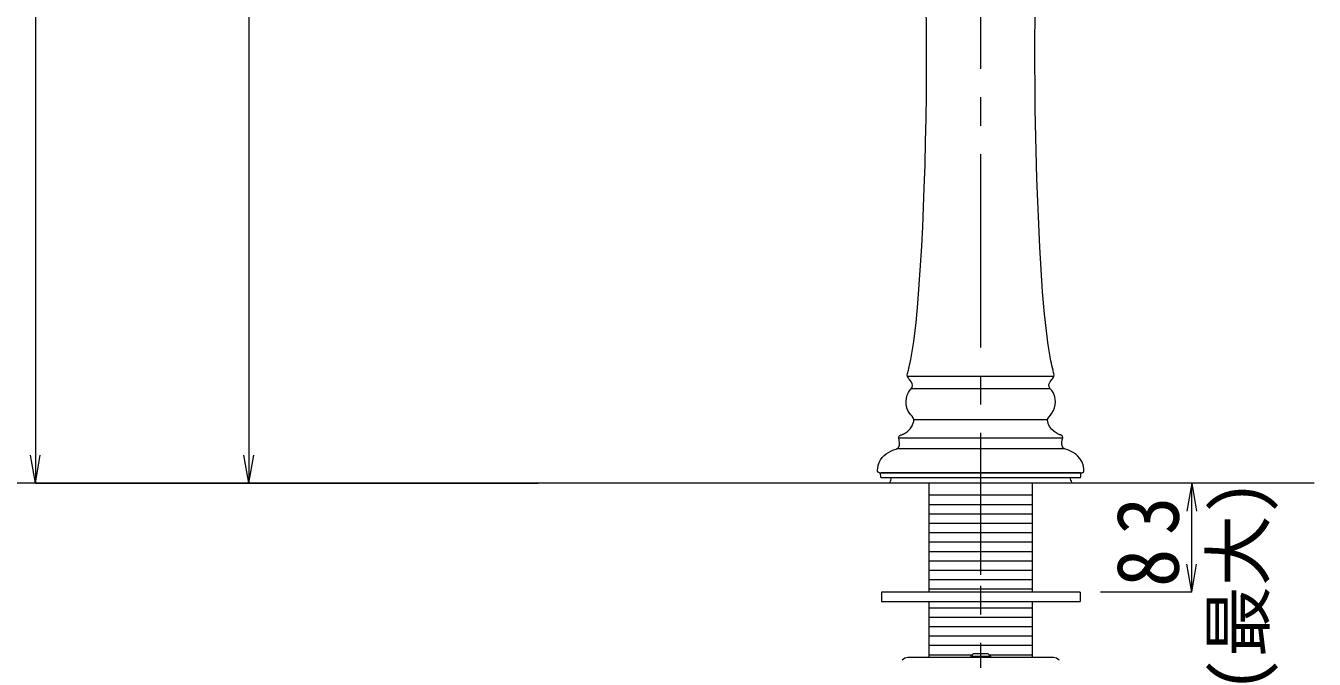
# Model space of a CAD drawing. Units: millimetres, scale not verified. Extents: x -1392 to 1350, y -947 to 991.
# Drawn here: x -48.6 to 404.7, y -247.8 to -25 of the extents above; entities that cross this region are included whole.
import ezdxf
from ezdxf.enums import TextEntityAlignment as Align

# ---------------------------------------------------------------- set-up
doc = ezdxf.new("R2010")
doc.units = ezdxf.units.MM
doc.header["$LTSCALE"] = 10
doc.linetypes.add('CHAIN1', pattern=[8, 5, -1, 1, -1])
for name, color, linetype, lineweight in [('0-0_0', 7, 'Continuous', 5), ('0-2_躯体', 7, 'Continuous', 5), ('0-8_KT_0', 7, 'Continuous', 5)]:
    doc.layers.add(name, color=color, linetype=linetype, lineweight=lineweight)
doc.styles.add('ＭＳ ゴシック', font='')
doc.styles.get('ＭＳ ゴシック').set_extended_font_data('MS Gothic')

msp = doc.modelspace()

# ---------------------------------------------------------------- linework, layer by layer
at = {"layer": '0-0_0', "linetype": 'CHAIN1'}
for p, q in [((287.34, -218.12), (287.34, -120.12)), ((287.34, -451.98), (287.34, -218.12))]:
    msp.add_line(p, q, dxfattribs=at)
msp.add_lwpolyline([(287.34, -120.12), (287.34, -22.12), (287.34, 75.88)], dxfattribs=at)
at = {"layer": '0-0_0'}
for points in [[(312.83, -148.74), (313.08, -148.32), (313.19, -147.89), (313.18, -147.84), (313.17, -147.78), (313.17, -147.73), (313.16, -147.68), (313.06, -147.28), (312.96, -146.88), (312.86, -146.48), (312.77, -146.08), (312.58, -145.26), (312.4, -144.45), (312.22, -143.63), (312.04, -142.82), (311.63, -140.69), (311.27, -138.55), (310.95, -136.41), (310.66, -134.26), (309.8, -126.42), (309.12, -118.56), (308.57, -110.69), (308.12, -102.82), (307.06, -78.63), (306.5, -54.41), (306.4, -30.19), (306.73, -5.97)], [(262.1, -145.28), (262.19, -144.87), (262.29, -144.47), (262.74, -142.37), (263.13, -140.26), (263.47, -138.14), (263.77, -136.01), (264.57, -129.34), (265.21, -122.65), (265.74, -115.95), (266.18, -109.25), (266.58, -102.44), (266.92, -95.63), (267.22, -88.82), (267.48, -82), (267.74, -73.85), (267.95, -65.7), (268.11, -57.54), (268.21, -49.38), (268.27, -38.53), (268.25, -27.68), (268.14, -16.82)], [(263.27, -165.62), (263.71, -164.36), (263.76, -164.14), (263.78, -163.93), (263.79, -163.72), (263.79, -163.5), (263.6, -162.84), (263.2, -162.28), (262.72, -161.77), (262.28, -161.24), (261.84, -160.5), (261.5, -159.72), (261.25, -158.9), (261.11, -158.06), (261.07, -157), (261.18, -155.94), (261.46, -154.92), (261.89, -153.95), (262.31, -153.35), (262.78, -152.76), (263.18, -152.14), (263.34, -151.43), (263.25, -150.87), (262.99, -150.35), (262.66, -149.87), (262.34, -149.42), (262.1, -149.09), (261.82, -148.72), (261.6, -148.32), (261.48, -147.89), (261.49, -147.83), (261.5, -147.76), (261.51, -147.7), (261.51, -147.68), (261.61, -147.28), (261.71, -146.88), (261.81, -146.48), (261.9, -146.08), (262, -145.68), (262.1, -145.28)], [(313.05, -148.36), (300.19, -148.36), (287.34, -148.36), (274.48, -148.36), (261.63, -148.36)], [(316.07, -169.34), (315.94, -169.18), (315.7, -169.02), (315.4, -168.89), (315.11, -168.79), (314.88, -168.71), (314.71, -168.63), (314.54, -168.55), (314.36, -168.47), (314.19, -168.38), (313.16, -167.72), (312.29, -166.9), (311.59, -165.93), (311.09, -164.81), (311.02, -164.59), (310.96, -164.37), (310.92, -164.15), (310.89, -163.92), (310.99, -163.11), (311.36, -162.47), (311.88, -161.88), (312.4, -161.24), (312.92, -160.31), (313.31, -159.31), (313.54, -158.26), (313.61, -157.2), (313.55, -156.36), (313.39, -155.53), (313.14, -154.72), (312.78, -153.95), (312.33, -153.3), (311.81, -152.66), (311.43, -151.97), (311.34, -151.18), (311.49, -150.7), (311.75, -150.24), (312.05, -149.81), (312.33, -149.42), (312.55, -149.12), (312.83, -148.74)], [(262.91, -152.55), (269.02, -152.55), (275.12, -152.55), (281.23, -152.55), (287.34, -152.55)], [(287.34, -152.55), (293.44, -152.55), (299.55, -152.55), (305.66, -152.55), (311.76, -152.55)], [(251.75, -182.16), (251.27, -182.02), (251.07, -181.67), (251.05, -181.19), (251.1, -180.68), (251.28, -179.63), (251.61, -178.62), (252.08, -177.66), (252.7, -176.79), (253.34, -176.11), (254.06, -175.52), (254.84, -175), (255.66, -174.57), (255.91, -174.46), (256.16, -174.36), (256.4, -174.25), (256.65, -174.15), (257.12, -173.99), (257.6, -173.83), (258.05, -173.61), (258.44, -173.28), (258.8, -172.51), (258.82, -171.64), (258.65, -170.75), (258.48, -169.94), (258.46, -169.73), (258.51, -169.53), (258.6, -169.34), (258.74, -169.18), (258.98, -169.02), (259.27, -168.89), (259.56, -168.79), (259.8, -168.71), (259.97, -168.63), (260.14, -168.55), (260.31, -168.47), (260.48, -168.38), (261.59, -167.65), (262.54, -166.72), (263.27, -165.62)], [(263.79, -163.5), (275.56, -163.5), (287.34, -163.5), (299.11, -163.5), (310.88, -163.5)], [(251.61, -182.16), (252.16, -182.16), (252.71, -182.16), (253.26, -182.16), (253.81, -182.16), (270.57, -182.16), (287.34, -182.16), (304.1, -182.16), (320.86, -182.16), (321.41, -182.16), (321.96, -182.16), (322.51, -182.16), (323.06, -182.16), (323.18, -182.14), (323.3, -182.1), (323.41, -182.04), (323.5, -181.95), (323.62, -181.65), (323.64, -181.29), (323.61, -180.94), (323.57, -180.68), (323.33, -179.42), (322.88, -178.23), (322.23, -177.13), (321.39, -176.17), (320.63, -175.53), (319.81, -175), (318.93, -174.54), (318.02, -174.15), (317.47, -173.96), (316.93, -173.76), (316.44, -173.48), (316.06, -173.04), (315.83, -172.3), (315.87, -171.47), (316.04, -170.65), (316.2, -169.94), (316.21, -169.73), (316.16, -169.53), (316.07, -169.34)], [(258.48, -169.94), (272.91, -169.94), (287.34, -169.94), (301.77, -169.94), (316.2, -169.94)], [(316.97, -173.78), (302.15, -173.78), (287.34, -173.78), (272.52, -173.78), (257.7, -173.78)], [(322.59, -182.38), (322.55, -182.29), (322.49, -182.22), (322.41, -182.17), (322.31, -182.16), (321.76, -182.16), (321.21, -182.16), (320.66, -182.16), (320.11, -182.16), (303.72, -182.16), (287.34, -182.16), (270.95, -182.16), (254.57, -182.16), (254.02, -182.16), (253.47, -182.16), (252.91, -182.16), (252.36, -182.16), (252.08, -182.38), (252.01, -182.82), (252.05, -183.28), (252.09, -183.56)], [(252.09, -183.62), (252.13, -183.71), (252.19, -183.78), (252.27, -183.82), (252.37, -183.84), (252.92, -183.84), (253.47, -183.84), (254.03, -183.84), (254.58, -183.84), (270.96, -183.84), (287.34, -183.84), (303.71, -183.84), (320.09, -183.84), (320.65, -183.84), (321.2, -183.84), (321.75, -183.84), (322.3, -183.84), (322.39, -183.82), (322.48, -183.78), (322.55, -183.71), (322.58, -183.62), (322.58, -183.61), (322.58, -183.59), (322.58, -183.58), (322.58, -183.56), (322.58, -183.28), (322.58, -183), (322.59, -182.72), (322.59, -182.44)], [(318.73, -183.84), (318.86, -184.28), (318.98, -184.73), (319.1, -185.18), (319.22, -185.62), (319.22, -185.68), (319.19, -185.74), (319.13, -185.78), (319.08, -185.8), (318.53, -185.8), (317.98, -185.8), (317.42, -185.8), (316.87, -185.8), (302.1, -185.8), (287.34, -185.8), (272.57, -185.8), (257.8, -185.8), (257.25, -185.8), (256.7, -185.8), (256.14, -185.8), (255.59, -185.8), (255.54, -185.78), (255.49, -185.74), (255.45, -185.68), (255.45, -185.62), (255.57, -185.18), (255.69, -184.73), (255.81, -184.28), (255.94, -183.84)], [(269.06, -185.8), (269.06, -195.38), (269.06, -204.96), (269.06, -214.54), (269.06, -224.13)], [(305.6, -224.13), (305.6, -214.54), (305.6, -204.96), (305.6, -195.38), (305.6, -185.8)], [(305.61, -224.13), (305.61, -214.54), (305.61, -204.96), (305.61, -195.38), (305.61, -185.8)], [(269.06, -189.99), (278.2, -189.99), (287.34, -189.99), (296.47, -189.99), (305.61, -189.99)], [(269.06, -193.3), (278.2, -193.3), (287.34, -193.3), (296.47, -193.3), (305.61, -193.3)], [(269.06, -196.6), (278.2, -196.6), (287.34, -196.6), (296.47, -196.6), (305.61, -196.6)], [(269.06, -199.9), (278.2, -199.9), (287.34, -199.9), (296.47, -199.9), (305.61, -199.9)], [(269.06, -203.21), (278.2, -203.21), (287.34, -203.21), (296.47, -203.21), (305.61, -203.21)], [(269.06, -206.52), (278.2, -206.52), (287.34, -206.52), (296.47, -206.52), (305.61, -206.52)], [(269.06, -209.82), (278.2, -209.82), (287.34, -209.82), (296.47, -209.82), (305.61, -209.82)], [(269.06, -213.12), (278.2, -213.12), (287.34, -213.12), (296.47, -213.12), (305.61, -213.12)], [(269.06, -216.43), (278.2, -216.43), (287.34, -216.43), (296.47, -216.43), (305.61, -216.43)], [(269.06, -219.73), (278.2, -219.73), (287.34, -219.73), (296.47, -219.73), (305.61, -219.73)], [(252.38, -224.13), (252.38, -224.97), (252.38, -225.81), (252.38, -226.65), (252.38, -227.49), (269.86, -227.49), (287.34, -227.49), (304.81, -227.49), (322.29, -227.49)], [(322.29, -224.13), (304.81, -224.13), (287.34, -224.13), (269.86, -224.13), (252.38, -224.13)], [(269.06, -223.04), (278.2, -223.04), (287.34, -223.04), (296.47, -223.04), (305.61, -223.04)], [(322.29, -224.13), (322.29, -224.97), (322.29, -225.81), (322.29, -226.65), (322.29, -227.49)], [(269.06, -229.65), (278.2, -229.65), (287.34, -229.65), (296.47, -229.65), (305.61, -229.65)], [(269.07, -227.49), (269.07, -232.38), (269.07, -237.28), (269.07, -242.17), (269.07, -247.07)], [(305.6, -247.07), (305.6, -242.17), (305.6, -237.28), (305.6, -232.38), (305.6, -227.49)], [(305.61, -247.07), (305.61, -242.17), (305.61, -237.28), (305.61, -232.38), (305.61, -227.49)], [(269.06, -232.95), (278.2, -232.95), (287.34, -232.95), (296.47, -232.95), (305.61, -232.95)], [(269.06, -236.25), (278.2, -236.25), (287.34, -236.25), (296.47, -236.25), (305.61, -236.25)], [(269.06, -239.56), (278.2, -239.56), (287.34, -239.56), (296.47, -239.56), (305.61, -239.56)], [(269.06, -242.86), (278.2, -242.86), (287.34, -242.86), (296.47, -242.86), (305.61, -242.86)], [(259.72, -248), (260.64, -247.33), (261.71, -247.07), (262.85, -247.04), (263.99, -247.07), (275.66, -247.07), (287.34, -247.07), (299.01, -247.07), (310.68, -247.07), (311.82, -247.04), (312.96, -247.07), (314.03, -247.33), (314.95, -248)], [(269.06, -246.17), (272.91, -246.17), (276.75, -246.17), (280.6, -246.17), (284.44, -246.17)], [(283.91, -246.69), (283.91, -246.78), (283.91, -246.88), (283.91, -246.97), (283.91, -247.07)], [(283.91, -246.69), (283.91, -246.78), (283.91, -246.88), (283.91, -246.97), (283.91, -247.07)], [(290.23, -246.17), (294.07, -246.17), (297.92, -246.17), (301.76, -246.17), (305.61, -246.17)], [(290.76, -247.07), (290.76, -246.97), (290.76, -246.88), (290.76, -246.78), (290.76, -246.69)], [(290.76, -246.69), (290.76, -246.78), (290.76, -246.88), (290.76, -246.97), (290.76, -247.07)]]:
    msp.add_lwpolyline(points, dxfattribs=at)
msp.add_lwpolyline([(283.91, -246.69), (285.63, -246.69), (287.34, -246.69), (289.05, -246.69), (290.76, -246.69), (290.56, -246.5), (290.37, -246.3), (290.17, -246.11), (289.97, -245.92), (289.42, -245.92), (288.87, -245.92), (288.32, -245.92), (287.77, -245.92), (287.55, -245.92), (287.34, -245.92), (287.12, -245.92), (286.9, -245.92), (286.35, -245.92), (285.8, -245.92), (285.25, -245.92), (284.7, -245.92), (284.5, -246.11), (284.3, -246.3), (284.11, -246.5)], close=True, dxfattribs=at)
at = {"layer": '0-2_躯体'}
for p, q in [((-45.25, 206.25), (-45.25, -185.81)), ((29.86, 180.76), (29.86, -185.81)), ((-45.25, -185.81), (-46.99, -175.97)), ((-45.25, -185.81), (-43.52, -175.97)), ((29.86, -185.81), (28.12, -175.97)), ((29.86, -185.81), (31.6, -175.97)), ((-45.25, -185.81), (131.67, -185.81)), ((29.86, -185.81), (113.09, -185.81)), ((361.56, -185.81), (329.43, -185.81)), ((361.56, -185.81), (359.82, -195.66)), ((361.56, -224.13), (361.56, -185.81)), ((361.56, -185.81), (363.3, -195.66)), ((361.56, -224.13), (359.82, -214.28)), ((361.56, -224.13), (363.3, -214.28)), ((361.56, -224.13), (329.43, -224.13))]:
    msp.add_line(p, q, dxfattribs=at)
at = {"layer": '0-8_KT_0'}
msp.add_lwpolyline([(404.67, -185.81), (175.99, -185.81), (-52.68, -185.81)], dxfattribs=at)

# ---------------------------------------------------------------- texts
at = {"layer": '0-2_躯体', "color": 4, "style": 'ＭＳ ゴシック'}
msp.add_text('(最大)', height=18.33, rotation=90, dxfattribs=at).set_placement((392.51, -259.55), align=Align.BOTTOM_LEFT)
at = {"layer": '0-2_躯体', "insert": (357.36, -222.37), "char_height": 21.99, "attachment_point": 7, "rotation": 90, "style": 'ＭＳ ゴシック'}
msp.add_mtext('\\T1.36;\\W0.9;83', dxfattribs=at)

doc.saveas('drawing.dxf')
